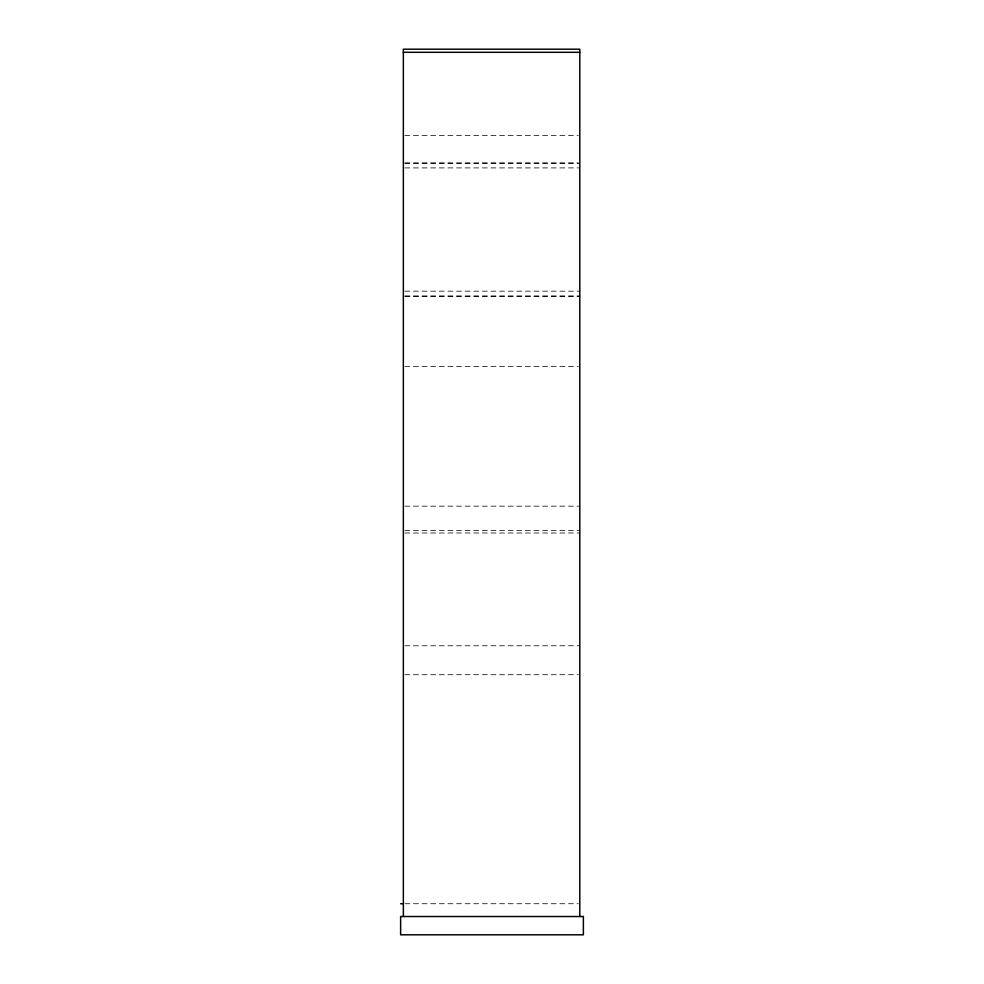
<?xml version="1.0" encoding="UTF-8"?>
<svg xmlns="http://www.w3.org/2000/svg" width="984" height="984" viewBox="0 0 984 984"><rect width="100%" height="100%" fill="white"/><g stroke="black" fill="none" stroke-linecap="round" stroke-linejoin="round"><path stroke-width="0.74" stroke-dasharray="4.92 3.69" d="M404.891 135.46L578.26 135.46M404.891 162.889L578.26 162.889M404.891 163.319L579.797 163.319M404.891 167.907L579.797 167.907M404.891 291.178L579.797 291.178M404.891 296.086L579.797 296.086M404.891 296.196L579.797 296.196M404.891 366.552L578.26 366.552M404.891 506.17L579.797 506.17M404.891 530.524L579.797 530.524M404.891 532.984L579.797 532.984M404.891 645.775L579.797 645.775M404.891 674.704L578.26 674.704M404.891 903.73L578.26 903.73"/><path stroke-width="1.48" d="M403.354 52.312L579.797 52.312M400.623 903.73L403.354 903.73M579.797 916.522L579.797 49.2L403.354 49.2L403.354 916.522M583.377 916.522L400.623 916.522L400.623 934.8L583.377 934.8L583.377 916.522"/></g></svg>
